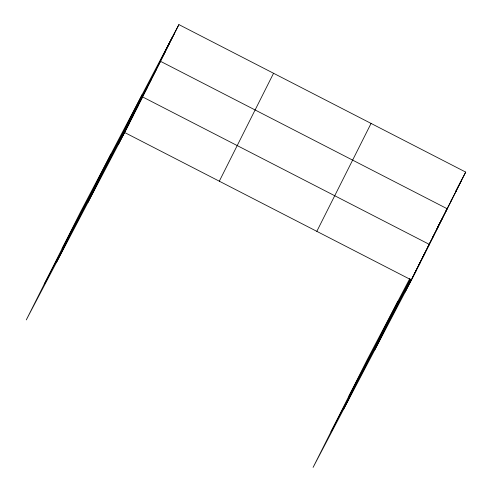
<?xml version="1.0" encoding="UTF-8"?>
<svg xmlns="http://www.w3.org/2000/svg" width="492" height="492" viewBox="0 0 492 492"><rect width="100%" height="100%" fill="white"/><g stroke="black" fill="none" stroke-linecap="round" stroke-linejoin="round"><path stroke-width="0.74" d="M56.678 262.021L110.921 154.101M87.982 202.39L142.231 94.47M118.369 144.519L172.612 36.593M178.91 24.6L80.534 211.978L26.291 319.898L124.667 132.52L178.91 24.6L465.709 172.102L411.466 280.022L313.09 467.4L367.333 359.48L409.891 278.411M219.309 181.197L273.552 73.277M316.823 231.351L371.066 123.424M343.471 409.522L397.721 301.602M374.781 349.898L410.236 279.351L348.889 396.171M405.168 292.02L411.361 279.69M412.05 278.324L413.772 274.899M414.805 272.845L414.116 274.21L420.414 262.218M415.494 271.473L418.249 265.994M423.409 255.723L427.542 247.501M432.013 238.595L427.886 246.818L433.839 235.508M446.238 210.305L432.357 237.913L438.317 226.603M455.789 191.308L459.079 184.752M168.006 45.768L174.303 33.776M163.393 54.944L169.691 42.945M158.781 64.114L165.078 52.121M62.097 248.669L160.466 61.291L447.265 208.792L437.591 227.224M149.697 82.195L155.995 70.196M145.22 91.094L151.518 79.101M140.743 99.999L147.04 88.006M44.194 284.284L142.569 96.906L429.362 244.407L423.415 255.742M131.794 117.809L138.092 105.811M127.317 126.708L133.621 114.716M122.846 135.614L129.144 123.621M459.411 184.1L465.709 172.102M455.85 191.271L461.096 181.277M450.887 201.111L456.484 190.447M445.58 211.615L446.275 210.287M446.976 208.952L451.877 199.623M436.49 229.696L442.788 217.698M330.987 431.785L410.912 279.554M422.388 257.691L423.065 256.406L418.587 265.311L424.891 253.312M409.639 283.115L415.937 271.123M124.667 132.52L411.466 280.022"/></g></svg>
